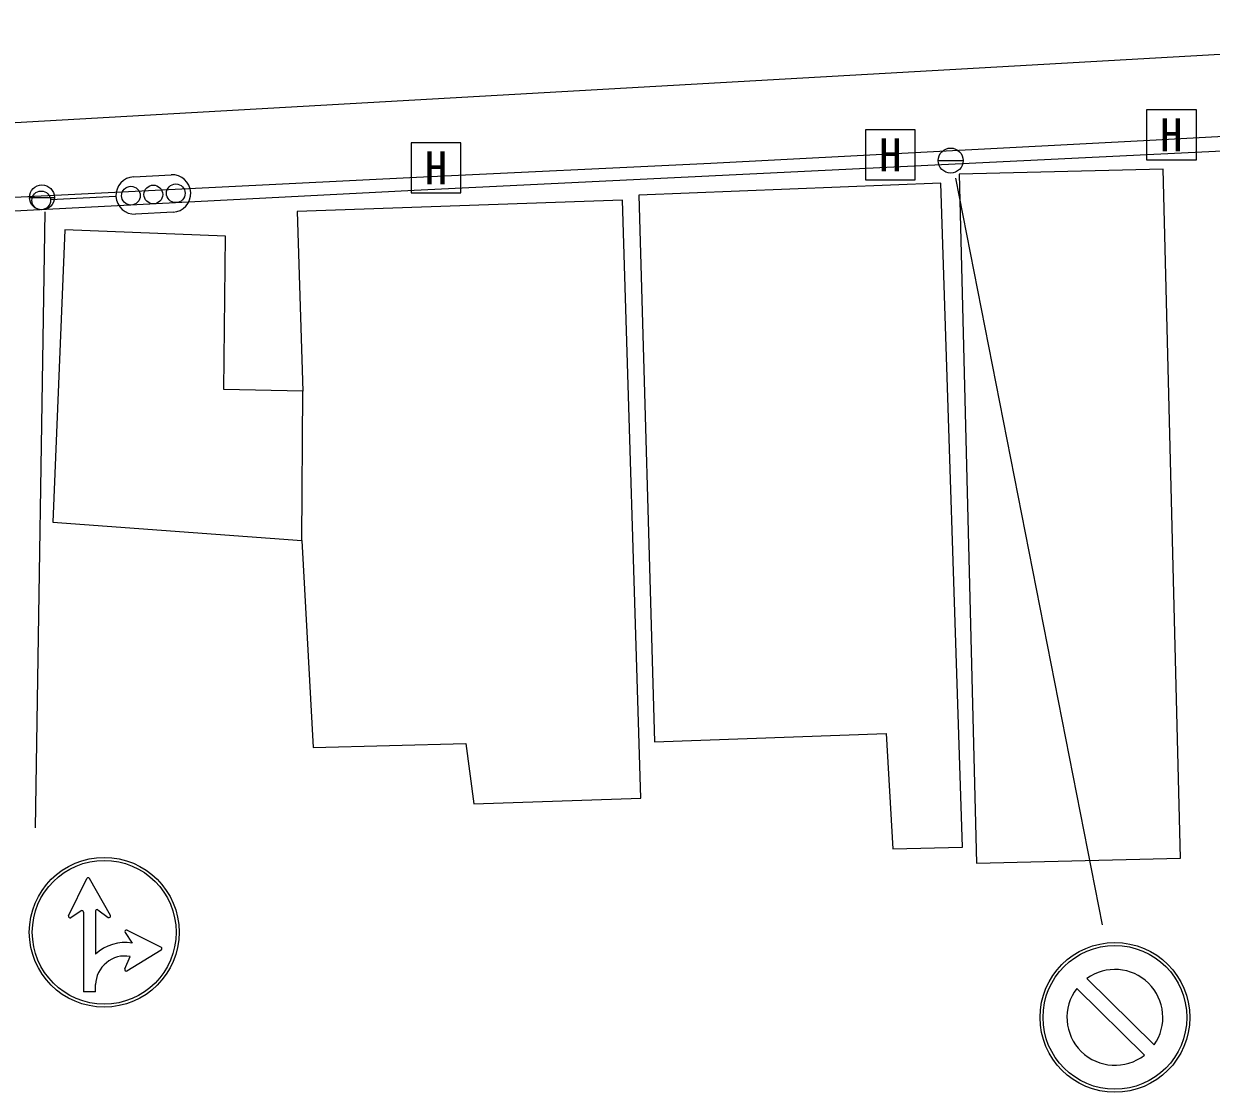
# Model space of a CAD drawing. Units: millimetres, scale not verified. Extents: x 40000 to 680000, y 20000 to 380000.
# Drawn here: x 156412 to 203986, y 249250 to 292059 of the extents above; entities that cross this region are included whole.
import ezdxf
from ezdxf.enums import TextEntityAlignment as Align

# ---------------------------------------------------------------- set-up
doc = ezdxf.new("R2010")
doc.units = ezdxf.units.MM
doc.header["$LTSCALE"] = 1000
for name, color, linetype, lineweight in [('M-BGD', 7, 'Continuous', 25), ('M-BGD-EXST', 7, 'Continuous', 25), ('M-STR-STRC', 7, 'Continuous', 25)]:
    doc.layers.add(name, color=color, linetype=linetype, lineweight=lineweight)
doc.styles.add('ＭＳ ゴシック', font='')
doc.styles.get('ＭＳ ゴシック').set_extended_font_data('MS Gothic')

msp = doc.modelspace()

# ---------------------------------------------------------------- linework, layer by layer
at = {"layer": 'M-BGD'}
for p, q in [((226138, 292059), (146884, 287571)), ((202055, 286235), (193888, 286029)), ((193888, 286029), (194584, 258427)), ((202751, 258633), (202055, 286235)), ((194584, 258427), (202751, 258633))]:
    msp.add_line(p, q, dxfattribs=at)
for points in [[(153615, 284987), (172146, 285908), (183934, 286468), (201519, 287392), (221791, 288484)], [(224008, 263690), (224671, 277833), (224137, 287502), (223916, 287907), (172050, 285378), (152146, 284352), (121053, 282907), (97233, 281695), (98165, 262023)], [(167556, 271351), (168002, 263067), (174120, 263226), (174439, 260804), (181130, 261027), (180397, 284989), (167365, 284543), (167588, 277342)]]:
    msp.add_lwpolyline(points, dxfattribs=at)
for points in [[(181060, 285187), (181683, 263287), (190960, 263628), (191233, 259001), (194023, 259069), (193156, 285668)], [(164500, 283553), (158063, 283803), (157582, 272084), (167556, 271351), (167588, 277342), (164433, 277405)]]:
    msp.add_lwpolyline(points, close=True, dxfattribs=at)
at = {"layer": 'M-BGD-EXST'}
for p, q in [((193047, 286578), (194047, 286578)), ((160816, 285928), (162314, 286007)), ((156642, 285102), (157642, 285102)), ((160106, 285140), (157484, 285003)), ((162392, 284509), (160894, 284430))]:
    msp.add_line(p, q, dxfattribs=at)
for points in [[(201389, 286611), (203389, 286611), (203389, 288611), (201389, 288611)], [(190130, 285804), (192130, 285804), (192130, 287804), (190130, 287804)], [(171927, 285282), (173927, 285282), (173927, 287282), (171927, 287282)]]:
    msp.add_lwpolyline(points, close=True, dxfattribs=at)
for centre, radius in [((193547, 286578), 500), ((157142, 285102), 500), ((160705, 285171), 375), ((161604, 285218), 375), ((162503, 285266), 375), ((157110, 284983), 375)]:
    msp.add_circle(centre, radius, dxfattribs=at)
for centre, start, end in [((160855, 285179), 93, 273), ((162353, 285258), 273, 93)]:
    msp.add_arc(centre, 750, start, end, dxfattribs=at)
at = {"layer": 'M-STR-STRC'}
for p, q in [((193745, 285866), (199620, 255963)), ((157261, 284522), (156872, 259839)), ((158211, 256320), (158938, 257813)), ((159885, 256334), (159044, 257816)), ((158712, 256520), (158298, 256244)), ((158805, 256470), (158805, 253273)), ((159285, 256511), (159285, 254778)), ((159380, 256560), (159798, 256256)), ((160477, 255651), (160759, 255229)), ((160553, 255738), (161914, 255057)), ((160459, 254188), (160671, 254694)), ((160545, 254113), (161919, 254953)), ((199001, 253807), (201699, 251149)), ((159285, 253273), (158805, 253273)), ((159285, 253273), (159285, 253562)), ((198596, 253411), (201309, 250739))]:
    msp.add_line(p, q, dxfattribs=at)
for centre, radius in [((159635, 255660), 3000), ((159635, 255660), 2880), ((200126, 252250), 3000), ((200126, 252250), 2880)]:
    msp.add_circle(centre, radius, dxfattribs=at)
for centre, radius, start, end in [((158992, 257786), 60, 29.5778, 154.0256), ((158745, 256470), 60, 0, 123.6901), ((159345, 256511), 60, 53.9726, 180), ((158265, 256294), 60, 154.0256, 303.6901), ((159833, 256305), 60, 233.9726, 29.5778), ((160526, 255684), 60, 63.435, 213.8338), ((160477, 253517), 1735, 80.6492, 133.3875), ((161887, 255004), 60, 301.4296, 63.435), ((160477, 253517), 1193, 80.6492, 177.8571), ((160514, 254165), 60, 157.2843, 301.4296), ((200126, 252250), 1920, 325.0148, 125.8468), ((200126, 252250), 1920, 142.7921, 308.0695)]:
    msp.add_arc(centre, radius, start, end, dxfattribs=at)

# ---------------------------------------------------------------- texts
at = {"layer": 'M-BGD-EXST', "style": 'ＭＳ ゴシック'}
for p in [(202389, 287611), (191130, 286804), (172927, 286282)]:
    msp.add_text('H', height=1320, dxfattribs=at).set_placement(p, align=Align.MIDDLE_CENTER)

doc.saveas('drawing.dxf')
